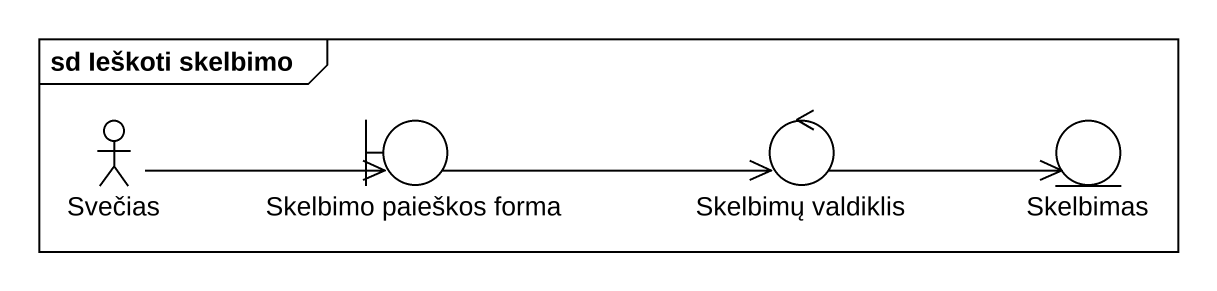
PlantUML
@startuml
mainframe sd Ieškoti skelbimo
actor Svečias
boundary "Skelbimo paieškos forma" as Skelbimo_paieškos_forma
control "Skelbimų valdiklis" as Skelbimų_valdiklis
entity Skelbimas
Svečias -right-> Skelbimo_paieškos_forma
Skelbimo_paieškos_forma -right-> Skelbimų_valdiklis
Skelbimų_valdiklis -right-> Skelbimas
@enduml
